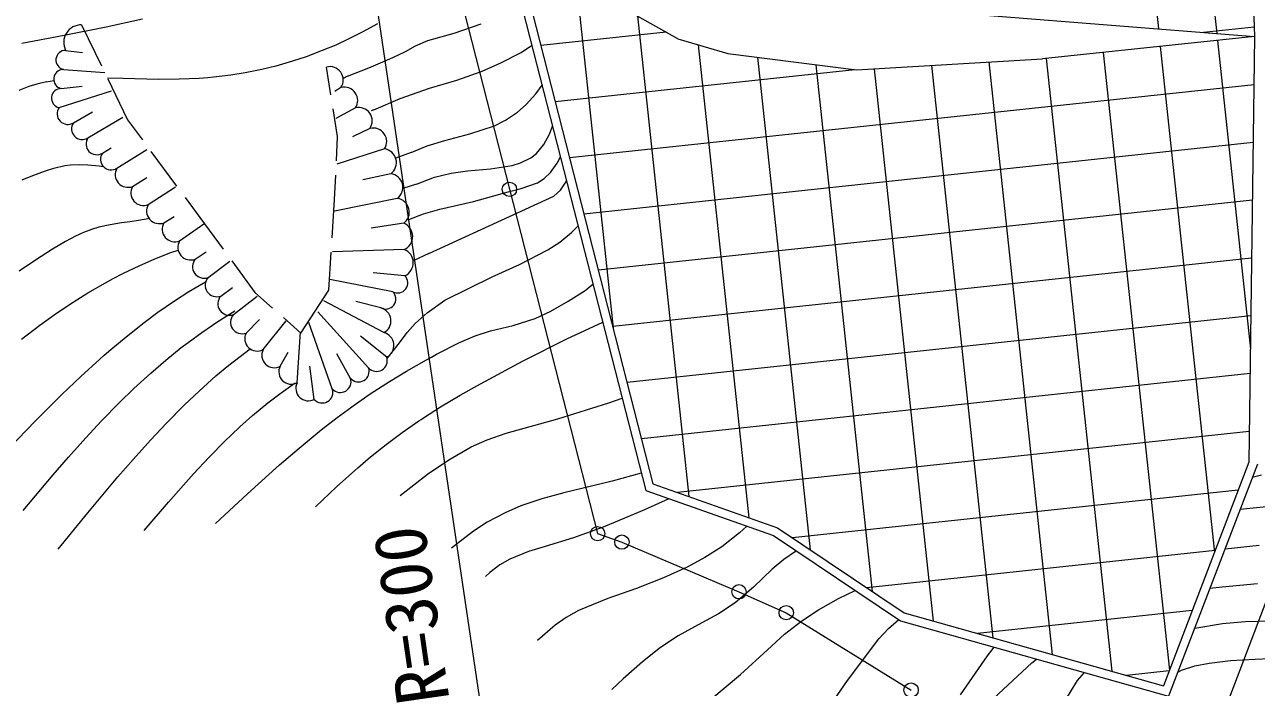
# Model space of a CAD drawing. Units: millimetres, scale not verified. Extents: x 40000 to 680000, y 20000 to 380000.
# Drawn here: x 294449 to 337362, y 266957 to 290062 of the extents above; entities that cross this region are included whole.
import ezdxf
from ezdxf.enums import TextEntityAlignment as Align

# ---------------------------------------------------------------- set-up
doc = ezdxf.new("R2010")
doc.units = ezdxf.units.MM
doc.header["$LTSCALE"] = 1000
for name, color, linetype, lineweight in [('M-BGD', 7, 'Continuous', 13), ('M-BMK-ROW', 30, 'Continuous', 13), ('M-STR-HTXT', 7, 'Continuous', 13)]:
    doc.layers.add(name, color=color, linetype=linetype, lineweight=lineweight)
doc.styles.add('ＭＳ ゴシック', font='')
doc.styles.get('ＭＳ ゴシック').set_extended_font_data('MS Gothic')

msp = doc.modelspace()

# ---------------------------------------------------------------- linework, layer by layer
at = {"layer": 'M-BGD'}
for p, q in [((334742, 301320), (335979, 289753)), ((336866, 301408), (337302, 289648)), ((332739, 301237), (333950, 289913)), ((311265, 292686), (316089, 273819)), ((311560, 292742), (316340, 274049)), ((317210, 289572), (311565, 292740)), ((313660, 291564), (314952, 279485)), ((323229, 290758), (337302, 289648)), ((297286, 289984), (298554, 290263)), ((306746, 290094), (306204, 289795)), ((315800, 290363), (317592, 273608)), ((294346, 289414), (295826, 289689)), ((295826, 289689), (297286, 289984)), ((296435, 290052), (297127, 288622)), ((306204, 289795), (305747, 289564)), ((308499, 289507), (309412, 289767)), ((309412, 289767), (310357, 290091)), ((316805, 289799), (312436, 289332)), ((337290, 289979), (335517, 289789)), ((305286, 289351), (304820, 289155)), ((305747, 289564), (305286, 289351)), ((307714, 289130), (308062, 289328)), ((308062, 289328), (308499, 289507)), ((311751, 289093), (312107, 289336)), ((312107, 289336), (312119, 289347)), ((317210, 289572), (318952, 289054)), ((317918, 289361), (319682, 272871)), ((337302, 289648), (329915, 288873)), ((334016, 289303), (335902, 271664)), ((336005, 289512), (337156, 278752)), ((337302, 289648), (337102, 274806)), ((295878, 289164), (296468, 289092)), ((304254, 288942), (303778, 288785)), ((304820, 289155), (304254, 288942)), ((306438, 288559), (307175, 288869)), ((307175, 288869), (307447, 288995)), ((307447, 288995), (307714, 289130)), ((311040, 288726), (311751, 289093)), ((318952, 289054), (323429, 288483)), ((319976, 288924), (321813, 271757)), ((323429, 288483), (329915, 288873)), ((330037, 288886), (332323, 267520)), ((332026, 289095), (334330, 267559)), ((295801, 288499), (297241, 288390)), ((302127, 288379), (301632, 288299)), ((302715, 288499), (302127, 288379)), ((303201, 288618), (302715, 288499)), ((303778, 288785), (303201, 288618)), ((305120, 287617), (304965, 288584)), ((305692, 288268), (306438, 288559)), ((309510, 288127), (310386, 288444)), ((310386, 288444), (311040, 288726)), ((323374, 288490), (312936, 287374)), ((322016, 288663), (323980, 270302)), ((324042, 288520), (326101, 269270)), ((326041, 288640), (328175, 268686)), ((328039, 288760), (330249, 268103)), ((294871, 287989), (294600, 287904)), ((295210, 288068), (294871, 287989)), ((295210, 288068), (295466, 288117)), ((297884, 288185), (297335, 288192)), ((297345, 288172), (298036, 286741)), ((299116, 288148), (297884, 288185)), ((299831, 288155), (299116, 288148)), ((300529, 288185), (299831, 288155)), ((300832, 288207), (300529, 288185)), ((301033, 288226), (300832, 288207)), ((301632, 288299), (301033, 288226)), ((305692, 288268), (305545, 288186)), ((308550, 287843), (309510, 288127)), ((312259, 287645), (312474, 287957)), ((337280, 287966), (313436, 285416)), ((294600, 287904), (294247, 287768)), ((295648, 287169), (297473, 287757)), ((295724, 287834), (296449, 287914)), ((305470, 287870), (305252, 287728)), ((307534, 287482), (308550, 287843)), ((311926, 287279), (312259, 287645)), ((305354, 286157), (305199, 287123)), ((305975, 287157), (305286, 286784)), ((306610, 287097), (306518, 287057)), ((306610, 287097), (307534, 287482)), ((311621, 287016), (311926, 287279)), ((296152, 286641), (296814, 287018)), ((296656, 286113), (297871, 286834)), ((298036, 286741), (298552, 286042)), ((310815, 286539), (311204, 286735)), ((311204, 286735), (311621, 287016)), ((306479, 286443), (305868, 286155)), ((309088, 286027), (309965, 286253)), ((309965, 286253), (310815, 286539)), ((312535, 285878), (312734, 286238)), ((312734, 286238), (312841, 286523)), ((305311, 285311), (305354, 286157)), ((307913, 285609), (308468, 285835)), ((308468, 285835), (309088, 286027)), ((312277, 285571), (312535, 285878)), ((337253, 285952), (313937, 283458)), ((297160, 285584), (297458, 285769)), ((297664, 285056), (298702, 285711)), ((298850, 285640), (299741, 284434)), ((306984, 285730), (305323, 285199)), ((307913, 285609), (307377, 285405)), ((311725, 285241), (312082, 285417)), ((312082, 285417), (312277, 285571)), ((312998, 285233), (313115, 285452)), ((294732, 284808), (295177, 284967)), ((295177, 284967), (295465, 285058)), ((295465, 285058), (295853, 285148)), ((295853, 285148), (296050, 285174)), ((296050, 285174), (296347, 285187)), ((296347, 285187), (296647, 285177)), ((296647, 285177), (297049, 285137)), ((297049, 285137), (297189, 285119)), ((309312, 284886), (309883, 284967)), ((309883, 284967), (310675, 285036)), ((310675, 285036), (311433, 285154)), ((311433, 285154), (311725, 285241)), ((312765, 284905), (312998, 285233)), ((294362, 284657), (294732, 284808)), ((298211, 284423), (298708, 284734)), ((305244, 283966), (305286, 284812)), ((307209, 284865), (306234, 284649)), ((308101, 284502), (308728, 284744)), ((308728, 284744), (309312, 284886)), ((311749, 284344), (312317, 284551)), ((312317, 284551), (312554, 284701)), ((312554, 284701), (312765, 284905)), ((313114, 284288), (313285, 284530)), ((313285, 284530), (313327, 284621)), ((298757, 283789), (299704, 284406)), ((308101, 284502), (307626, 284354)), ((308526, 282085), (312890, 284086)), ((310091, 283899), (311290, 284228)), ((311290, 284228), (311749, 284344)), ((312890, 284086), (313114, 284288)), ((300038, 284032), (300554, 283333)), ((305163, 282633), (305244, 283966)), ((307433, 284001), (305243, 283556)), ((308919, 283630), (310091, 283899)), ((337225, 283938), (314437, 281500)), ((298419, 283235), (298120, 283192)), ((298813, 283306), (298419, 283235)), ((299303, 283156), (299654, 283377)), ((300554, 283333), (301366, 282231)), ((307837, 283272), (308342, 283466)), ((308342, 283466), (308919, 283630)), ((296498, 282816), (296225, 282691)), ((296777, 282922), (296498, 282816)), ((297036, 283000), (296777, 282922)), ((297425, 283086), (297036, 283000)), ((297821, 283150), (297425, 283086)), ((298120, 283192), (297821, 283150)), ((299850, 282523), (300689, 283114)), ((307658, 283137), (306525, 282967)), ((313092, 282482), (313497, 282816)), ((313497, 282816), (313729, 283050)), ((295870, 282503), (295422, 282236)), ((296225, 282691), (295870, 282503)), ((312674, 282207), (313092, 282482)), ((295422, 282236), (294833, 281856)), ((298986, 281896), (299548, 282117)), ((299548, 282117), (299799, 282201)), ((300396, 281889), (300771, 282145)), ((305052, 280800), (305133, 282133)), ((307677, 282223), (305171, 282143)), ((308526, 282085), (307982, 281828)), ((311691, 281700), (312674, 282207)), ((294833, 281856), (294254, 281463)), ((297890, 281392), (298434, 281654)), ((298434, 281654), (298986, 281896)), ((300838, 281244), (301599, 281815)), ((301662, 281829), (302474, 280727)), ((310741, 281274), (311691, 281700)), ((337198, 281923), (314937, 279542)), ((297267, 281064), (297532, 281207)), ((297532, 281207), (297890, 281392)), ((300166, 280756), (300745, 281100)), ((307278, 280747), (305085, 281172)), ((307696, 281310), (306589, 281415)), ((309093, 280455), (310741, 281274)), ((296142, 280392), (296656, 280711)), ((296656, 280711), (297267, 281064)), ((299666, 280433), (300166, 280756)), ((301280, 280599), (301691, 280893)), ((302474, 280727), (303088, 280181)), ((304076, 279304), (305052, 280800)), ((313390, 280419), (313972, 280798)), ((313972, 280798), (314249, 281017)), ((295554, 280000), (296142, 280392)), ((299094, 280035), (299666, 280433)), ((301721, 279954), (302546, 280597)), ((306962, 279324), (304869, 280433)), ((306860, 280184), (305987, 280407)), ((308474, 280010), (309093, 280455)), ((312780, 280068), (313390, 280419)), ((294978, 279590), (295554, 280000)), ((298614, 279679), (299094, 280035)), ((301180, 279715), (301769, 280086)), ((303462, 279849), (304076, 279304)), ((306432, 278097), (304664, 280045)), ((308059, 279648), (308474, 280010)), ((311464, 279572), (312238, 279816)), ((312238, 279816), (312780, 280068)), ((337171, 279909), (315437, 277584)), ((294336, 279100), (294978, 279590)), ((297987, 279183), (298614, 279679)), ((300623, 279334), (301180, 279715)), ((302163, 279308), (302628, 279780)), ((302757, 278731), (303564, 279736)), ((305168, 277364), (304349, 279678)), ((307775, 279330), (308059, 279648)), ((310146, 279217), (310684, 279384)), ((310684, 279384), (311464, 279572)), ((313336, 279107), (314588, 279691)), ((297449, 278732), (297987, 279183)), ((299986, 278862), (300144, 278983)), ((300144, 278983), (300623, 279334)), ((303943, 277576), (304060, 279358)), ((307064, 278464), (306154, 279202)), ((307076, 278422), (307510, 278969)), ((307510, 278969), (307775, 279330)), ((308796, 278569), (309594, 278982)), ((309594, 278982), (310146, 279217)), ((311813, 278347), (313336, 279107)), ((297072, 278401), (297222, 278534)), ((297222, 278534), (297449, 278732)), ((299369, 278366), (299908, 278801)), ((299908, 278801), (299986, 278862)), ((301568, 278194), (302311, 278756)), ((303350, 278153), (303628, 278643)), ((305800, 277731), (305330, 278584)), ((308620, 278475), (308796, 278569)), ((296403, 277790), (297072, 278401)), ((298843, 277912), (299369, 278366)), ((301115, 277813), (301568, 278194)), ((304536, 276998), (304380, 278153)), ((307754, 277986), (308446, 278379)), ((308446, 278379), (308620, 278475)), ((310326, 277545), (311813, 278347)), ((295747, 277162), (296403, 277790)), ((298256, 277375), (298843, 277912)), ((300525, 277284), (301115, 277813)), ((307159, 277626), (307754, 277986)), ((337144, 277895), (315937, 275626)), ((297755, 276889), (298256, 277375)), ((300022, 276804), (300525, 277284)), ((302922, 276877), (303385, 277231)), ((303385, 277231), (303870, 277577)), ((306492, 277195), (307159, 277626)), ((309628, 277149), (310326, 277545)), ((294818, 276234), (295747, 277162)), ((297125, 276246), (297755, 276889)), ((299389, 276165), (300022, 276804)), ((302388, 276433), (302922, 276877)), ((305334, 276364), (305974, 276836)), ((305974, 276836), (306492, 277195)), ((308940, 276734), (309628, 277149)), ((313021, 276321), (314798, 276872)), ((314798, 276872), (315265, 277044)), ((301944, 276036), (302388, 276433)), ((304784, 275935), (305334, 276364)), ((308349, 276356), (308940, 276734)), ((293913, 275301), (294818, 276234)), ((296577, 275658), (297125, 276246)), ((298838, 275580), (299389, 276165)), ((301655, 275763), (301944, 276036)), ((304707, 275872), (304784, 275935)), ((307607, 275845), (308183, 276245)), ((308183, 276245), (308266, 276300)), ((308266, 276300), (308349, 276356)), ((311226, 275825), (313021, 276321)), ((295972, 274982), (296577, 275658)), ((298230, 274904), (298838, 275580)), ((300879, 274985), (301440, 275555)), ((301440, 275555), (301655, 275763)), ((304013, 275300), (304707, 275872)), ((307044, 275429), (307607, 275845)), ((310009, 275340), (310566, 275591)), ((310566, 275591), (311226, 275825)), ((337117, 275880), (317192, 273749)), ((303331, 274711), (304013, 275300)), ((306497, 274993), (307044, 275429)), ((309231, 274891), (310009, 275340)), ((295442, 274370), (295972, 274982)), ((297698, 274292), (298230, 274904)), ((300332, 274399), (300879, 274985)), ((302211, 273701), (303331, 274711)), ((306053, 274616), (306497, 274993)), ((308480, 274388), (309231, 274891)), ((337102, 274806), (334121, 267014)), ((337400, 274744), (334304, 266651)), ((294401, 273124), (295442, 274370)), ((296653, 273040), (297698, 274292)), ((299463, 273419), (300332, 274399)), ((305312, 273943), (306053, 274616)), ((307533, 273648), (308480, 274388)), ((315934, 274428), (314920, 274149)), ((337541, 274350), (337218, 274269)), ((304587, 273254), (305312, 273943)), ((314920, 274149), (313240, 273738)), ((316089, 273819), (320539, 272251)), ((316340, 274049), (320674, 272521)), ((336731, 273828), (321202, 272167)), ((298608, 272422), (299463, 273419)), ((301103, 272674), (302211, 273701)), ((312468, 273531), (311742, 273284)), ((313240, 273738), (312468, 273531)), ((316895, 273535), (316049, 273148)), ((295620, 271770), (296653, 273040)), ((311188, 273046), (310568, 272717)), ((311742, 273284), (311188, 273046)), ((316049, 273148), (314605, 272543)), ((336800, 273175), (337932, 273286)), ((310568, 272717), (310089, 272406)), ((314605, 272543), (313572, 272171)), ((319607, 272579), (319356, 272348)), ((320674, 272521), (325095, 269553)), ((310089, 272406), (309534, 271979)), ((313572, 272171), (312586, 271872)), ((319356, 272348), (318736, 271856)), ((320539, 272251), (324967, 269277)), ((309534, 271979), (309326, 271807)), ((312000, 271694), (311349, 271431)), ((312586, 271872), (312000, 271694)), ((318736, 271856), (318151, 271480)), ((321307, 271691), (320897, 271412)), ((321343, 271710), (321307, 271691)), ((335928, 271730), (323786, 270432)), ((336270, 271790), (337459, 271912)), ((311006, 271235), (310661, 270964)), ((311349, 271431), (311006, 271235)), ((318151, 271480), (317536, 271149)), ((320897, 271412), (320496, 271075)), ((310661, 270964), (310511, 270826)), ((317536, 271149), (316710, 270775)), ((320496, 271075), (319846, 270448)), ((315763, 270409), (314768, 270056)), ((316710, 270775), (315763, 270409)), ((319846, 270448), (319208, 269903)), ((335742, 270411), (336175, 270468)), ((336175, 270468), (337402, 270577)), ((314768, 270056), (313746, 269637)), ((322103, 269666), (322801, 270059)), ((322801, 270059), (323386, 270339)), ((313746, 269637), (313313, 269397)), ((318622, 269525), (317918, 269139)), ((319208, 269903), (318622, 269525)), ((321522, 269282), (322103, 269666)), ((325095, 269553), (334121, 267014)), ((335124, 269633), (327652, 268834)), ((312930, 269126), (312313, 268590)), ((313313, 269397), (312930, 269126)), ((317918, 269139), (317215, 268750)), ((320923, 268809), (321522, 269282)), ((324546, 269009), (324905, 269319)), ((324967, 269277), (334304, 266651)), ((335213, 269027), (336181, 269190)), ((336181, 269190), (336972, 269257)), ((336972, 269257), (337871, 269279)), ((317215, 268750), (316599, 268346)), ((320335, 268267), (320923, 268809)), ((323121, 267203), (324207, 268655)), ((324207, 268655), (324546, 269009)), ((316599, 268346), (315972, 267851)), ((319395, 267412), (320335, 268267)), ((327993, 268056), (328223, 268361)), ((315972, 267851), (315297, 267251)), ((327054, 266703), (327993, 268056)), ((328208, 266564), (329539, 267814)), ((329539, 267814), (329700, 267946)), ((335223, 267704), (335721, 267807)), ((335721, 267807), (336457, 267892)), ((336457, 267892), (337324, 267937)), ((337324, 267937), (342137, 268182)), ((318323, 266509), (319395, 267412)), ((331133, 267203), (331370, 267476)), ((334321, 267536), (332832, 267376)), ((334625, 267490), (334759, 267553)), ((334759, 267553), (335223, 267704)), ((315297, 267251), (314905, 266885)), ((322070, 265691), (323121, 267203)), ((330395, 265992), (331133, 267203))]:
    msp.add_line(p, q, dxfattribs=at)
for centre, radius, start, end in [((296417, 289445), 608, 88.2823, 207.4312), ((295876, 288828), 337, 89.6923, 257.1775), ((295799, 288163), 337, 89.6923, 257.1775), ((305080, 288130), 468, 326.3351, 104.2172), ((295723, 287498), 337, 89.6923, 257.1775), ((305585, 287416), 468, 326.3351, 104.2172), ((295952, 286955), 372, 144.8406, 302.4648), ((306090, 286703), 468, 326.3351, 104.2172), ((296456, 286427), 372, 144.8406, 302.4648), ((306595, 285989), 468, 326.3351, 104.2172), ((296960, 285898), 372, 144.8406, 302.4648), ((297465, 285370), 372, 144.8406, 302.4648), ((306920, 285252), 482, 306.7708, 82.3595), ((298045, 284832), 442, 149.4735, 292.0919), ((307145, 284387), 482, 306.7708, 82.3595), ((298591, 284198), 442, 149.4735, 292.0919), ((299137, 283565), 442, 149.4735, 292.0919), ((307369, 283523), 482, 306.7708, 82.3595), ((299684, 282932), 442, 149.4735, 292.0919), ((307470, 282676), 498, 294.6207, 67.7835), ((300230, 282298), 442, 149.4735, 292.0919), ((307489, 281762), 498, 294.6207, 67.7835), ((300703, 281626), 405, 139.4081, 289.3942), ((301145, 280981), 405, 139.4081, 289.3942), ((307443, 281061), 355, 242.255, 44.4797), ((307025, 280499), 355, 242.255, 44.4797), ((301587, 280335), 405, 139.4081, 289.3942), ((302029, 279690), 405, 139.4081, 289.3942), ((306749, 279735), 463, 297.3707, 76.176), ((302555, 279117), 436, 153.9091, 297.6238), ((306851, 278875), 463, 297.3707, 76.176), ((303148, 278539), 436, 153.9091, 297.6238), ((303741, 277962), 436, 153.9091, 297.6238), ((306080, 277977), 372, 221.3085, 18.9078), ((306712, 278343), 372, 221.3085, 18.9078), ((305448, 277610), 372, 221.3085, 18.9078), ((304334, 277384), 436, 153.9091, 297.6238), ((304816, 277244), 372, 221.3085, 18.9078)]:
    msp.add_arc(centre, radius, start, end, dxfattribs=at)
at = {"layer": 'M-BMK-ROW'}
for p, q in [((309624, 291047), (311340, 284321)), ((311340, 284321), (314413, 272317)), ((314413, 272317), (315256, 272023)), ((315256, 272023), (319337, 270289)), ((338004, 270761), (335482, 264133)), ((319337, 270289), (320983, 269560)), ((320983, 269560), (325332, 266863))]:
    msp.add_line(p, q, dxfattribs=at)
for centre in [(311339, 284321), (314413, 272317), (315256, 272023), (319337, 270289), (320983, 269560), (325332, 266863)]:
    msp.add_circle(centre, 250, dxfattribs=at)
at = {"layer": 'M-STR-HTXT'}
msp.add_line((303618, 311709), (310419, 265718), dxfattribs=at)

# ---------------------------------------------------------------- texts
at = {"layer": 'M-STR-HTXT', "style": 'ＭＳ ゴシック'}
msp.add_text('R=300', height=1833, rotation=98.2, dxfattribs=at).set_placement((309800, 266595), align=Align.BOTTOM_LEFT)

doc.saveas('drawing.dxf')
